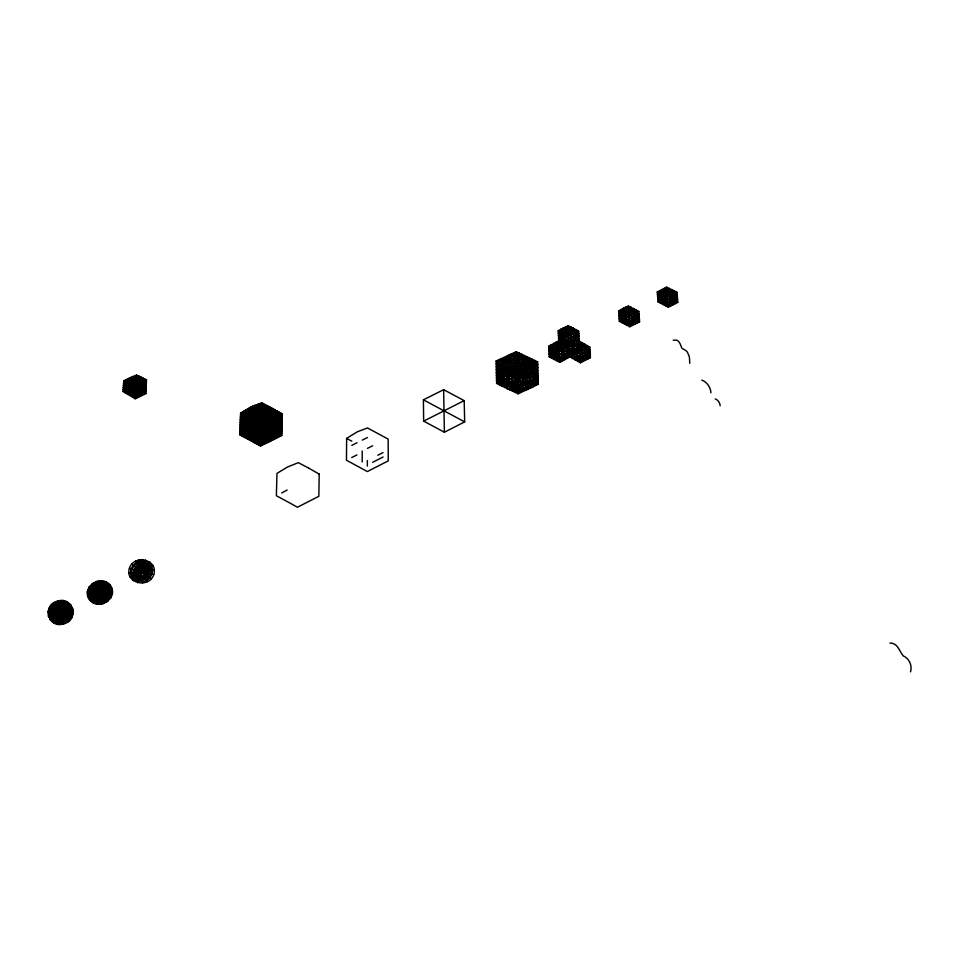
<?xml version="1.0" encoding="UTF-8"?>
<svg xmlns="http://www.w3.org/2000/svg" width="959" height="959" viewBox="0 0 959 959"><rect width="100%" height="100%" fill="white"/><g stroke="black" fill="none" stroke-linecap="round" stroke-linejoin="round"><path stroke-width="1.44" d="M367.345 466.05L367.357 460.56M559.768 362.37L549.195 356.832L548.704 346.223L559.529 350.79L580.399 362.802L590.384 357.707L590.288 352.181L589.773 347.122L569.011 335.171L558.222 330.663L559.768 362.37L580.123 351.234L589.773 347.122M362.19 461.962L362.238 450.994M580.399 362.802L578.661 331.119L568.172 325.664L558.222 330.663M346.643 438.407L346.451 460.224L367.333 471.552L388.227 460.883L388.179 439.102L367.465 427.942L357.12 431.886L346.643 438.407L351.821 441.2M538.347 384.271L537.675 361.843L516.302 351.701L496.139 360.968L496.618 383.444L518.148 393.789L538.347 384.271C525.172 374.849 509.301 370.474 496.139 360.968M319.203 474.034L318.844 496.306L297.386 507.251A50.875 16.842 33.3 0 1 292.123 504.23L276.372 495.719L276.959 473.398L287.604 466.973L298.333 462.658L303.547 465.415A56.761 18.976 33.2 0 1 308.75 468.16M239.822 434.811L240.625 413.149L251.126 406.844L261.843 402.804L282.354 413.904L281.79 435.53L260.488 446.091L239.822 434.811L269.911 418.663L282.354 413.904M123.064 391.524L123.807 380.831L136.514 375.065L146.487 379.932L145.996 393.586L135.135 398.752L123.064 391.524L146.487 379.932M689.773 363.329L689.461 357.923A10.933 4.795 63.2 0 0 688.874 355.513L687.327 352.133A3.8 1.678 63.2 0 0 686.716 351.33L685.301 350.167A18.988 8.319 63 0 0 684.127 349.579L682.388 348.608A2.098 0.923 63.4 0 1 681.633 347.602L680.207 343.981A4.687 2.05 63.4 0 0 678.397 341.32L677.833 340.817A7.181 3.141 63.4 0 0 676.766 340.121L673.218 340.193M710.883 392.83C710.979 387.508 706.28 381.394 701.772 380.112M260.488 446.091L261.843 402.804M720.149 405.789C720.209 402.9 717.656 399.639 715.222 398.908M101.306 597.169L95.984 593.909L94.246 591.439C95.732 587.603 100.863 586.045 104.207 588.454C105.298 596.282 97.65 603.391 89.822 600.19C80.041 588.107 100.515 573.578 109.961 584.87C119.827 596.954 99.268 611.554 89.822 600.19L87.341 591.631L92.22 583.623L101.57 580.83L109.961 584.87L112.491 593.381L107.648 601.425L98.25 604.254L92.412 600.837L87.641 596.186L88.947 587.22L96.655 581.382L106.245 582.053L112.155 588.838L110.908 597.805L103.2 603.691L93.55 603.019C91.477 598.764 92.675 593.549 89.163 589.701L93.562 587.795L99.185 582.101L105.634 586.44L110.105 587.364L108.103 594.808L108.487 599.027L100.551 600.574L96.26 602.696L94.33 598.943L88.576 593.801L91.884 590.552L94.917 583.372L99.436 584.822L107.408 584.259L108.535 591.715L110.693 595.347L103.788 599.603L100.671 603.007L97.231 600.334L89.702 597.721L91.441 593.645L91.393 586.045L96.212 585.781L103.572 582.413L107.66 588.79L111.268 591.247L106.437 597.577L104.963 601.713L97.231 600.334L96.02 597.517L91.441 593.645C98.969 584.822 109.997 601.389 94.545 595.815L91.884 590.552C97.662 586.524 100.767 593.489 104.411 594.496L104.795 596.522L103.788 599.603L98.118 598.536L94.33 598.943C93.275 595.419 97.171 591.607 100.383 594.017C103.021 591.859 107.132 592.998 106.437 597.577L100.527 598.704L97.446 596.582L93.922 593.681L93.562 587.795C98.214 586.788 101.882 590.42 102.817 594.664C102.937 590.576 100.503 586.476 96.212 585.781C94.042 590.157 97.219 595.623 101.306 597.169L105.142 591.703L105.634 586.44C99.316 585.481 96.02 597.445 102.865 597.996L108.103 594.808L102.745 585.05C98.357 586.728 97.303 591.871 99.364 595.695C96.475 592.758 96.26 587.711 99.436 584.822C104.699 586.297 104.603 600.118 98.945 595.647C97.746 591.271 105.07 592.638 102.553 596.534M135.135 398.752L136.514 375.065M63.51 616.397C66.507 610.679 64.984 602.228 57.444 601.185C41.561 604.793 48.298 629.416 63.845 623.77C79.681 620.137 72.944 595.599 57.444 601.185L49.616 607.107L48.214 616.181L54.112 623.098L63.845 623.77L71.673 617.8L73.016 608.725L67.13 601.856L60.009 601.916L52.949 603.463L47.95 611.578L50.371 620.233L58.835 624.345L68.353 621.468L73.316 613.328L70.846 604.709L62.431 600.634C57.852 603.187 55.382 608.438 49.808 609.624L52.925 616.577L52.973 620.893L57.864 620.377L65.632 621.768L67.178 617.56L72.105 611.171L68.509 608.665L64.433 602.228L56.977 605.644L52.098 605.92L52.086 613.604L50.288 617.728L57.864 620.377L61.292 623.074L64.481 619.622L71.481 615.318L69.36 611.638L68.281 604.086L60.237 604.661L55.682 603.211L52.565 610.475L49.173 613.772L54.951 618.963L56.845 622.775L61.208 620.605L69.216 619.034L68.892 614.767L70.978 607.227L63.582 604.901C51.594 613.832 66.902 624.705 66.483 606.304C59.554 606.208 60.297 613.628 59.65 617.248L61.22 618.699L64.481 619.622L65.548 616.493L69.36 611.638C66.878 608.809 61.436 609.732 61.328 613.856L58.691 615.258L58.175 616.541L58.799 618.531L61.208 620.605L63.594 617.98L68.892 614.767C65.464 600.658 47.866 609.397 57.864 620.377L61.22 618.699L67.178 617.56L66.794 614.467L68.509 608.665C65.056 607.251 60.369 609.576 60.789 613.616C60.045 614.371 55.874 614.192 56.689 617.5L61.22 618.699L66.794 614.467L64.661 612.561L61.328 613.856C57.984 611.554 53.956 615.282 54.951 618.963L65.548 616.493C65.596 612.01 63.857 607.586 60.237 604.661C55.718 606.675 59.302 620.881 61.448 613.281C68.485 616.841 55.514 604.913 52.565 610.475L55.982 614.611L63.594 617.98L67.13 612.202C64.864 609.66 62.539 613.077 61.448 613.281C58.427 610.655 53.752 612.897 52.925 616.577L61.34 617.368L65.224 614.419C61.712 613.017 56.149 607.934 52.086 613.604L55.214 615.786L62.994 616.877L64.193 614.623L64.001 610.14C59.182 606.232 53.213 615.33 59.65 617.248L64.361 615.834L63.857 614.311L63.869 615.798C59.29 618.867 54.327 609.948 56.977 605.644C63.534 604.626 66.627 620.161 59.806 615.534C58.655 613.257 62.443 611.386 63.654 613.58L63.965 615.139L62.934 616.829L59.386 616.074L54.963 611.351L54.279 607.682C58.99 606.651 62.683 610.272 63.785 614.503M63.785 615.067L64.073 612.525C62.383 609.456 57.084 612.058 58.691 615.258L62.239 617.045M151.306 578.661C150.155 576.503 142.447 573.59 143.982 575.46C144.653 571.24 151.042 574.297 153.752 574.537C158.631 559.325 133.852 553.978 129.429 568.172C124.43 583.432 149.388 588.838 153.752 574.537M63.654 615.234L61.544 616.637C53.848 613.64 67.418 609.049 63.054 616.265M144.413 574.225C144.521 570.893 139.019 572.547 141.009 575.244C139.618 571.876 146.176 572.367 143.982 575.46M144.533 573.83C144.222 566.961 135.663 575.04 142.759 576.083C141.417 574.968 142.699 581.861 142.543 583.12M63.857 614.311L63.318 615.774M144.341 573.794L146.967 571.48L154.339 569.934M144.329 574.117L144.329 574.873M910.511 671.851C912.429 665.642 909.3 658.545 903.294 655.92C899.362 651.389 897.768 642.746 889.94 643.093M101.99 596.966L105.993 594.52L108.535 591.715C105.981 588.898 100.611 589.917 100.383 594.017L97.626 595.815L98.118 598.536L104.795 596.522L106.317 592.29L103.2 591.571L101.067 593.813C98.226 590.768 93.095 592.59 92.292 596.582L98.118 598.536L100.551 600.574C110.932 594.244 96.907 581.897 96.415 595.395L101.99 596.966L102.841 595.203C103.033 591.943 97.542 593.729 99.544 596.318L100.767 596.798M143.107 559.828L138.24 560.356L145.109 561.387L143.107 559.828C131.479 561.039 124.334 576.815 138.072 581.406C150.875 585.757 159.218 564.935 145.109 561.387C136.538 562.789 127.211 574.453 138.995 579.092C148.645 582.365 154.926 566.673 144.294 564L140.47 567.62L143.011 570.281L142.483 572.775L145.576 559.996M61.016 616.469L60.309 616.122L61.844 616.529M142.483 572.775L141.021 563.772L144.294 564L140.757 561.075L139.043 563.005L143.67 566.385C136.681 564.012 132.126 575.376 139.834 577.318C146.823 579.692 151.378 568.315 143.67 566.385L141.069 569.526L143.179 572.823L141.572 571.12L143.239 568.483C155.454 582.041 124.574 573.542 143.239 568.483L139.798 565.426L141.021 563.772L140.637 559.648M137.569 582.772L140.565 576.107L142.495 575.52M143.898 575.064L144.881 573.614C145.037 565.462 133.96 574.885 142.615 575.724M102.217 596.918C100.287 597.685 98.118 593.969 98.909 597.289L104.411 594.496L107.66 588.79C104.171 587.376 99.568 589.737 99.88 593.765C99.173 594.496 95.157 594.268 96.02 597.517L100.587 597.409L103.56 595.899C105.514 588.299 93.011 592.482 99.592 596.63L100.983 596.63M149.916 562.07L145.181 568.303L143.79 573.11M102.145 596.378C106.449 589.569 93.79 593.249 100.168 596.57M133.217 580.686L139.103 575.412L141.884 575.676M143.323 575.508L144.318 574.549C145.348 568.879 136.502 573.518 142.052 576.035A1.822 1.654 -15 0 0 144.389 574.057A1.822 1.654 -15 0 0 141.441 573.206A1.822 1.654 -15 0 0 142.016 576.023M101.774 596.39L102.949 594.448L102.853 595.203M287.125 490.001L281.754 492.986M548.704 346.223L569.011 335.171L578.661 331.119M496.618 383.444L537.675 361.843M549.195 356.832L559.529 350.79L579.236 341.62M619.322 321.337L629.464 315.403L638.838 311.447L639.581 321.804L629.811 326.767L619.322 321.337L618.639 310.968L623.53 308.175L628.385 306.053L638.838 311.447M658.006 301.893L667.967 295.959L676.994 292.267L677.809 302.373L668.303 307.204L658.006 301.893L657.263 291.908L666.709 287.149L676.994 292.267M152.996 565.558L146.427 569.718L144.234 573.614M444.377 432.221L464.671 421.864L464.18 400.622L443.633 389.69L423.41 399.843L423.662 421.133L444.377 432.221L443.633 389.69M377.798 455.249L383.013 452.6M101.33 596.786C111.975 585.098 86.01 593.501 101.486 596.714M372.643 462.322L383.097 456.999M351.701 457.575L356.94 454.914M423.662 421.133L464.18 400.622M351.821 445.36L357.06 442.722M367.465 448.368L372.679 445.755M362.286 440.109L367.501 437.508M130.136 577.162L137.221 574.393L140.793 574.849M88.947 587.22L91.393 586.045M100.743 596.714L101.858 596.378M142.316 575.568L143.598 575.424L147.374 581.681M62.395 616.601L61.208 616.469M139.043 563.005L142.783 562.585M139.798 565.426L142.555 565.127M140.47 567.62L142.435 567.392M141.069 569.526L142.423 569.37M141.572 571.12L142.507 571.013M141.98 572.379L142.699 572.295M128.806 572.775L136.681 572.619L140.817 574.633M129.429 568.172L136.921 570.773L140.901 573.973M657.263 291.908L667.967 295.959L677.809 302.373M618.639 310.968L629.464 315.403L639.581 321.804M123.807 380.831L145.996 393.586M558.737 341.164L580.123 351.234L590.384 357.707M240.625 413.149L252.457 418.364L281.79 435.53M423.41 399.843L464.671 421.864M131.898 564.06L137.916 569.107L141.249 573.398M140.973 575.112L141.441 575.748M135.83 561.075L141.8 572.979M666.709 287.149L668.303 307.204M628.385 306.053L629.811 326.767M568.172 325.664L569.814 357.263M516.302 351.701L518.148 393.789M319.203 474.07A65.715 23.687 33.6 0 1 313.965 471.133A62.838 20.918 33.1 0 0 308.75 468.184M138.995 388.982L138.767 397.026L123.172 387.46L136.034 382.102L143.047 377.87L142.388 395.3L123.423 383.912L139.714 376.228L138.995 388.982L128.098 394.125L129.165 378.002L145.996 386.873L138.995 391.224L129.765 394.904L130.975 377.151L146.116 385.098L138.995 388.982M140.769 387.987L140.577 396.163L123.267 385.59L141.369 376.995L140.769 387.987L145.924 391.044L140.685 394.377L133.313 397.374L134.656 375.736L146.367 381.694L130.04 389.258L124.802 392.603L125.569 379.8L140.769 387.987M498.956 365.415L499.243 384.751L537.783 364.72L513.784 352.708L515.319 392.363L538.383 381.43C526.035 372.655 511.027 368.736 498.812 359.685L498.956 365.415L535.925 385.47L534.882 360.44L496.474 380.603L520.821 392.471L518.999 352.828L496.223 363.857L498.956 365.415L521.696 354.135L523.422 391.308L496.366 377.81L532.101 359.205L533.384 386.753L496.259 366.806L498.956 365.415M528.145 386.573L528.145 389.474L507.095 377.319L496.282 372.643L516.937 361.411L526.851 357.239L528.145 386.573L530.771 388.095L529.416 358.127L496.294 375.149L525.868 390.301L524.333 355.621L514.132 360.009L496.282 369.754L509.78 376.012L528.145 386.573M501.593 364.12L501.917 386.141L537.855 367.657L519.43 357.467L511.207 353.919L512.526 391.092L538.311 378.661C526.659 370.785 512.993 366.518 501.401 358.558L501.593 364.12M507.263 386.153L507.251 389.066L527.953 377.738L537.879 373.495L516.937 361.411L506.136 356.796L507.263 386.153L504.614 387.592L503.859 357.587L538.143 376L509.828 389.989L508.642 355.286L516.817 358.666L537.879 370.606L525.148 376.324L507.263 386.153M632.365 322.584L632.353 325.437L619.118 318.592L626.683 314.037L636.356 309.865L637.279 322.931L629.619 318.184L618.771 313.353L631.082 307.144L632.365 322.584L634.858 324.154L633.755 308.426L618.927 315.907L632.365 322.584L639.557 319.059L632.005 314.168L621.06 309.505L621.935 322.584L639.185 313.833L625.987 307.024L627.234 325.317L632.365 322.584M262.802 424.393L262.275 445.204L239.858 432.761L269.958 416.865L280.639 412.981L280.028 436.405C266.902 429.2 254.495 420.462 240.517 414.684L252.852 407.839L263.545 403.703L262.802 424.393L241.536 435.746L242.363 412.034L254.231 417.477L281.838 433.72L258.762 445.144L260.057 403.415L282.306 415.703L271.625 419.598L262.802 424.393M264.576 423.518L264.049 444.317L239.894 430.675L270.006 415.067L278.925 412.022L278.254 437.28C265.619 430.435 253.775 421.96 240.421 416.218L252.792 409.721L265.259 404.614L264.576 423.518M266.338 422.511L265.835 443.442L239.918 428.601C252.361 422.523 264.193 415.499 277.211 411.027L276.48 438.155C264.42 431.49 252.912 423.686 240.325 417.752L266.962 405.477L266.338 422.511L281.886 431.91L276.528 433.804L257.036 444.161L258.271 404.027L282.258 417.489L271.577 421.397L243.25 436.645L244.113 410.932L266.338 422.511M268.064 423.578L267.609 442.555L239.966 426.599C251.845 420.989 263.114 414.228 275.497 410.044L274.706 439.03L240.23 419.347L268.664 406.34L268.064 423.578M269.791 424.501L269.383 441.679C260.033 435.074 249.424 431.082 240.014 424.621L266.638 411.411L273.783 409.085L272.931 439.917L240.146 420.977L270.366 407.227L269.791 424.501C262.263 430.315 252.349 431.346 244.965 437.532L245.852 409.817L269.815 422.416L281.934 430.1L274.789 432.737L255.298 443.142L256.485 404.638L270.126 411.639L282.21 419.287L275.077 421.624L269.791 424.501M271.517 425.58L271.157 440.792L240.062 422.727L264.936 410.632L272.068 408.162L271.517 425.58C264.109 431.694 253.979 432.125 246.679 438.407L247.614 408.786L271.577 421.397L281.982 428.289L274.849 431.047L253.572 442.123L254.698 405.321L270.066 413.281L282.162 421.085L271.517 425.58M144.234 387.88L144.186 394.449L123.603 382.329L138.108 375.616L136.945 397.889L123.1 389.438L135.95 384.02L144.761 378.853L144.234 387.88L145.948 388.886L138.959 393.298L131.503 395.983L132.81 376.396L146.236 383.384L126.48 393.466L127.355 378.853L144.234 387.88M248.753 428.241L248.405 439.306C259.038 432.785 271.025 428.721 282.126 422.883L270.006 415.067L252.912 406.041L251.845 441.152L282.03 426.491L273.339 420.533L249.364 407.767L248.753 428.241M583 358.558L582.976 361.447L562.154 349.52L551.185 344.725L551.809 358.115L581.945 342.735L583 358.558L585.541 360.128L584.642 344.041L554.482 359.481L553.715 343.358L561.95 346.882L583 358.558L590.384 354.914L579.943 348.513L558.558 338.395L566.218 333.792L576.167 329.524L577.786 361.339L583 358.558M562.394 358.115L562.37 361.016L549.028 354.027L559.373 348.057L579.248 338.851L571.612 333.912L560.679 329.177L562.394 358.115L564.935 359.697L563.197 327.822L571.408 331.311L579.152 336.141L548.884 351.294L562.394 358.115L579.943 348.513L587.268 345.516L588.023 358.87L580.255 354.087L556.244 342.171L557.155 360.908L562.394 358.115M250.539 425.053L250.119 440.229L255.394 436.872L282.078 424.681L275.125 419.826L251.126 406.844L250.539 425.053M567.476 355.585L567.44 358.438L559.648 353.643L548.776 348.668L578.96 333.552L565.714 326.647L567.476 355.585M670.761 303.092L670.713 305.969L657.814 299.352L665.282 294.701L674.381 290.973L675.4 303.595L665.486 297.29L657.454 294.437L669.31 288.443L670.761 303.092L673.062 304.782L671.839 289.702L665.007 292.303L657.634 296.882L670.761 303.092L677.605 299.807L667.728 293.466L659.66 290.697L660.619 303.236L668.135 298.657L677.186 294.845L672.319 291.584L664.311 288.347L665.69 305.849L670.761 303.092M571.864 342.447L572.439 358.546L590.085 349.567L566.361 336.549L558.294 333.085L570.869 326.767L571.864 342.447L582.509 347.338L590.288 352.181L575.112 359.913L573.542 328.062L558.402 335.674L571.864 342.447M146.967 571.48C147.446 577.51 137.329 578.792 136.681 572.619C136.202 566.601 146.295 565.319 146.967 571.48M148.921 570.869C149.616 579.356 135.363 581.166 134.452 572.475C133.792 564 147.986 562.202 148.921 570.869M151.39 570.341C152.337 581.837 133.049 584.283 131.827 572.523C130.939 561.075 150.119 558.641 151.39 570.341M145.528 572.175C138.036 585.601 135.842 560.655 145.528 572.175M107.168 593.309C106.221 601.629 91.92 601.161 92.915 592.314C93.898 584.031 108.139 584.499 107.168 593.309M109.59 593.261C108.307 604.506 88.959 603.87 90.314 591.907C91.632 580.71 110.884 581.346 109.59 593.261M105.274 593.537C104.591 599.447 94.438 599.111 95.145 592.83C95.828 586.944 105.958 587.268 105.274 593.537M64.733 613.844C54.495 625.831 57.912 600.622 64.733 613.844M66.087 613.46C65.38 619.406 55.107 619.13 55.862 612.753C56.581 606.819 66.83 607.095 66.087 613.46M67.981 613.245C66.986 621.624 52.517 621.228 53.596 612.25C54.615 603.906 69.024 604.29 67.981 613.245M70.391 613.197C69.072 624.537 49.484 624.009 50.947 611.854C52.325 600.574 71.793 601.089 70.391 613.197M665.666 302.984L663.149 304.542L661.986 289.522L670.089 292.423L677.39 297.326L665.666 302.984M627.138 322.464L624.585 323.914L623.53 308.175L631.753 311.603L639.425 316.386L627.138 322.464"/></g></svg>
